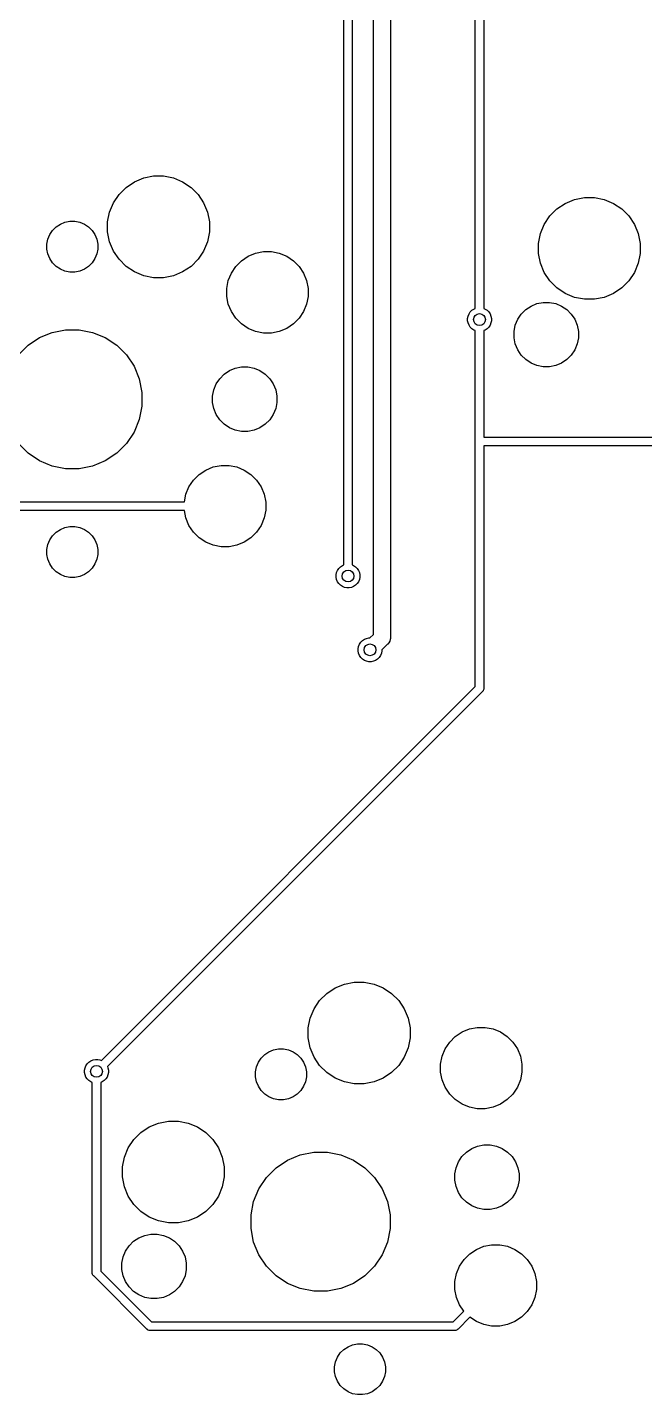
# Model space of a CAD drawing. Extents: x 70 to 347, y -163 to -55.
# Drawn here: x 102.33 to 120.53, y -153.88 to -113.57 of the extents above; entities that cross this region are included whole.
import ezdxf

# ---------------------------------------------------------------- set-up
doc = ezdxf.new("R2010")
doc.units = 0
doc.layers.add('BLACK', color=7, linetype='CONTINUOUS')

msp = doc.modelspace()

# ---------------------------------------------------------------- linework, layer by layer
at = {"layer": 'BLACK', "linetype": 'CONTINUOUS'}
for p, q in [((111.658, -129.421), (111.658, -79.4502)), ((111.908, -79.4046), (111.908, -129.421)), ((112.53, -131.469), (112.53, -83.6661)), ((113.03, -83.7574), (113.03, -131.561)), ((115.534, -121.86), (115.534, -106.775)), ((115.784, -106.856), (115.784, -121.86)), ((105.487, -118.127), (105.76, -118.014)), ((105.76, -118.014), (106.05, -117.956)), ((106.05, -117.956), (106.345, -117.956)), ((106.345, -117.956), (106.635, -118.014)), ((106.635, -118.014), (106.908, -118.127)), ((105.032, -118.5), (105.241, -118.291)), ((105.241, -118.291), (105.487, -118.127)), ((106.908, -118.127), (107.154, -118.291)), ((107.154, -118.291), (107.363, -118.5)), ((104.755, -119.019), (104.868, -118.746)), ((104.868, -118.746), (105.032, -118.5)), ((107.363, -118.5), (107.527, -118.746)), ((107.527, -118.746), (107.64, -119.019)), ((117.941, -118.926), (118.187, -118.762)), ((118.187, -118.762), (118.46, -118.649)), ((118.46, -118.649), (118.75, -118.591)), ((118.75, -118.591), (119.045, -118.591)), ((119.045, -118.591), (119.335, -118.649)), ((119.335, -118.649), (119.608, -118.762)), ((119.608, -118.762), (119.854, -118.926)), ((103.439, -119.315), (103.584, -119.286)), ((103.584, -119.286), (103.731, -119.286)), ((103.731, -119.286), (103.876, -119.315)), ((104.697, -119.308), (104.755, -119.019)), ((107.64, -119.019), (107.697, -119.308)), ((117.568, -119.381), (117.732, -119.135)), ((117.732, -119.135), (117.941, -118.926)), ((119.854, -118.926), (120.063, -119.135)), ((120.063, -119.135), (120.227, -119.381)), ((102.936, -119.817), (102.993, -119.681)), ((102.993, -119.681), (103.075, -119.558)), ((103.075, -119.558), (103.179, -119.454)), ((103.179, -119.454), (103.302, -119.372)), ((103.302, -119.372), (103.439, -119.315)), ((103.876, -119.315), (104.013, -119.372)), ((104.013, -119.372), (104.135, -119.454)), ((104.135, -119.454), (104.24, -119.558)), ((104.24, -119.558), (104.322, -119.681)), ((104.322, -119.681), (104.379, -119.817)), ((104.697, -119.604), (104.697, -119.308)), ((104.755, -119.894), (104.697, -119.604)), ((107.697, -119.604), (107.64, -119.894)), ((107.697, -119.308), (107.697, -119.604)), ((117.397, -119.943), (117.455, -119.654)), ((117.455, -119.654), (117.568, -119.381)), ((120.227, -119.381), (120.34, -119.654)), ((120.34, -119.654), (120.397, -119.943)), ((102.907, -119.962), (102.936, -119.817)), ((102.907, -120.11), (102.907, -119.962)), ((104.379, -119.817), (104.407, -119.962)), ((104.407, -119.962), (104.407, -120.11)), ((104.868, -120.167), (104.755, -119.894)), ((107.64, -119.894), (107.527, -120.167)), ((117.397, -120.239), (117.397, -119.943)), ((120.397, -119.943), (120.397, -120.239)), ((102.936, -120.255), (102.907, -120.11)), ((102.993, -120.391), (102.936, -120.255)), ((103.075, -120.514), (102.993, -120.391)), ((104.322, -120.391), (104.24, -120.514)), ((104.379, -120.255), (104.322, -120.391)), ((104.407, -120.11), (104.379, -120.255)), ((105.032, -120.412), (104.868, -120.167)), ((105.241, -120.621), (105.032, -120.412)), ((107.363, -120.412), (107.154, -120.621)), ((107.527, -120.167), (107.363, -120.412)), ((108.475, -120.621), (108.642, -120.454)), ((108.642, -120.454), (108.839, -120.323)), ((108.839, -120.323), (109.057, -120.232)), ((109.057, -120.232), (109.289, -120.186)), ((109.289, -120.186), (109.526, -120.186)), ((109.526, -120.186), (109.757, -120.232)), ((109.757, -120.232), (109.976, -120.323)), ((109.976, -120.323), (110.172, -120.454)), ((110.172, -120.454), (110.339, -120.621)), ((117.455, -120.529), (117.397, -120.239)), ((120.397, -120.239), (120.34, -120.529)), ((103.179, -120.619), (103.075, -120.514)), ((103.302, -120.701), (103.179, -120.619)), ((103.439, -120.757), (103.302, -120.701)), ((103.584, -120.786), (103.439, -120.757)), ((103.731, -120.786), (103.584, -120.786)), ((103.876, -120.757), (103.731, -120.786)), ((104.013, -120.701), (103.876, -120.757)), ((104.135, -120.619), (104.013, -120.701)), ((104.24, -120.514), (104.135, -120.619)), ((105.487, -120.785), (105.241, -120.621)), ((105.76, -120.899), (105.487, -120.785)), ((106.05, -120.956), (105.76, -120.899)), ((106.635, -120.899), (106.345, -120.956)), ((106.908, -120.785), (106.635, -120.899)), ((107.154, -120.621), (106.908, -120.785)), ((108.254, -121.036), (108.344, -120.818)), ((108.344, -120.818), (108.475, -120.621)), ((110.339, -120.621), (110.471, -120.818)), ((110.471, -120.818), (110.561, -121.036)), ((117.568, -120.802), (117.455, -120.529)), ((117.732, -121.047), (117.568, -120.802)), ((120.227, -120.802), (120.063, -121.047)), ((120.34, -120.529), (120.227, -120.802)), ((106.345, -120.956), (106.05, -120.956)), ((108.207, -121.268), (108.254, -121.036)), ((108.207, -121.504), (108.207, -121.268)), ((110.561, -121.036), (110.607, -121.268)), ((110.607, -121.268), (110.607, -121.504)), ((117.941, -121.256), (117.732, -121.047)), ((118.187, -121.42), (117.941, -121.256)), ((119.854, -121.256), (119.608, -121.42)), ((120.063, -121.047), (119.854, -121.256)), ((108.254, -121.736), (108.207, -121.504)), ((110.607, -121.504), (110.561, -121.736)), ((117.35, -121.718), (117.534, -121.681)), ((117.534, -121.681), (117.721, -121.681)), ((117.721, -121.681), (117.904, -121.718)), ((118.46, -121.534), (118.187, -121.42)), ((118.75, -121.591), (118.46, -121.534)), ((119.045, -121.591), (118.75, -121.591)), ((119.335, -121.534), (119.045, -121.591)), ((119.608, -121.42), (119.335, -121.534)), ((108.344, -121.955), (108.254, -121.736)), ((108.475, -122.151), (108.344, -121.955)), ((110.471, -121.955), (110.339, -122.151)), ((110.561, -121.736), (110.471, -121.955)), ((115.309, -122.152), (115.322, -122.085)), ((115.322, -122.085), (115.349, -122.021)), ((115.349, -122.021), (115.387, -121.964)), ((115.387, -121.964), (115.436, -121.915)), ((115.436, -121.915), (115.493, -121.877)), ((115.493, -121.877), (115.534, -121.86)), ((115.784, -121.86), (115.825, -121.877)), ((115.825, -121.877), (115.882, -121.915)), ((115.882, -121.915), (115.931, -121.964)), ((115.931, -121.964), (115.969, -122.021)), ((115.969, -122.021), (115.995, -122.085)), ((115.995, -122.085), (116.009, -122.152)), ((116.786, -122.181), (116.889, -122.026)), ((116.889, -122.026), (117.022, -121.893)), ((117.022, -121.893), (117.177, -121.789)), ((117.177, -121.789), (117.35, -121.718)), ((117.904, -121.718), (118.077, -121.789)), ((118.077, -121.789), (118.233, -121.893)), ((118.233, -121.893), (118.365, -122.026)), ((118.365, -122.026), (118.469, -122.181)), ((103.059, -122.565), (103.455, -122.486)), ((103.455, -122.486), (103.859, -122.486)), ((103.859, -122.486), (104.255, -122.565)), ((108.642, -122.318), (108.475, -122.151)), ((108.839, -122.45), (108.642, -122.318)), ((109.057, -122.54), (108.839, -122.45)), ((109.976, -122.45), (109.757, -122.54)), ((110.172, -122.318), (109.976, -122.45)), ((110.339, -122.151), (110.172, -122.318)), ((115.309, -122.221), (115.309, -122.152)), ((115.322, -122.289), (115.309, -122.221)), ((115.349, -122.352), (115.322, -122.289)), ((115.387, -122.41), (115.349, -122.352)), ((115.436, -122.459), (115.387, -122.41)), ((115.493, -122.497), (115.436, -122.459)), ((115.534, -122.514), (115.493, -122.497)), ((115.534, -125.813), (115.534, -122.514)), ((115.825, -122.497), (115.784, -122.514)), ((115.784, -122.514), (115.784, -125.656)), ((115.882, -122.459), (115.825, -122.497)), ((115.931, -122.41), (115.882, -122.459)), ((115.969, -122.352), (115.931, -122.41)), ((115.995, -122.289), (115.969, -122.352)), ((116.009, -122.221), (115.995, -122.289)), ((116.009, -122.152), (116.009, -122.221)), ((116.677, -122.538), (116.714, -122.354)), ((116.714, -122.354), (116.786, -122.181)), ((118.469, -122.181), (118.541, -122.354)), ((118.541, -122.354), (118.577, -122.538)), ((102.351, -122.944), (102.686, -122.72)), ((102.686, -122.72), (103.059, -122.565)), ((104.255, -122.565), (104.628, -122.72)), ((104.628, -122.72), (104.964, -122.944)), ((109.289, -122.586), (109.057, -122.54)), ((109.526, -122.586), (109.289, -122.586)), ((109.757, -122.54), (109.526, -122.586)), ((116.677, -122.725), (116.677, -122.538)), ((116.714, -122.908), (116.677, -122.725)), ((116.786, -123.081), (116.714, -122.908)), ((118.541, -122.908), (118.469, -123.081)), ((118.577, -122.725), (118.541, -122.908)), ((118.577, -122.538), (118.577, -122.725)), ((102.065, -123.229), (102.351, -122.944)), ((104.964, -122.944), (105.25, -123.229)), ((105.25, -123.229), (105.474, -123.565)), ((116.889, -123.237), (116.786, -123.081)), ((117.022, -123.369), (116.889, -123.237)), ((118.365, -123.237), (118.233, -123.369)), ((118.469, -123.081), (118.365, -123.237)), ((105.474, -123.565), (105.629, -123.938)), ((108.132, -123.798), (108.287, -123.694)), ((108.287, -123.694), (108.46, -123.623)), ((108.46, -123.623), (108.644, -123.586)), ((108.644, -123.586), (108.831, -123.586)), ((108.831, -123.586), (109.014, -123.623)), ((109.014, -123.623), (109.187, -123.694)), ((109.187, -123.694), (109.343, -123.798)), ((117.177, -123.473), (117.022, -123.369)), ((117.35, -123.545), (117.177, -123.473)), ((117.534, -123.581), (117.35, -123.545)), ((117.721, -123.581), (117.534, -123.581)), ((117.904, -123.545), (117.721, -123.581)), ((118.077, -123.473), (117.904, -123.545)), ((118.233, -123.369), (118.077, -123.473)), ((105.629, -123.938), (105.707, -124.334)), ((107.824, -124.259), (107.896, -124.086)), ((107.896, -124.086), (107.999, -123.931)), ((107.999, -123.931), (108.132, -123.798)), ((109.343, -123.798), (109.475, -123.931)), ((109.475, -123.931), (109.579, -124.086)), ((109.579, -124.086), (109.651, -124.259)), ((105.707, -124.334), (105.707, -124.738)), ((107.787, -124.443), (107.824, -124.259)), ((107.787, -124.63), (107.787, -124.443)), ((109.651, -124.259), (109.687, -124.443)), ((109.687, -124.443), (109.687, -124.63)), ((105.707, -124.738), (105.629, -125.134)), ((107.824, -124.813), (107.787, -124.63)), ((107.896, -124.986), (107.824, -124.813)), ((109.651, -124.813), (109.579, -124.986)), ((109.687, -124.63), (109.651, -124.813)), ((105.629, -125.134), (105.474, -125.507)), ((107.999, -125.142), (107.896, -124.986)), ((108.132, -125.274), (107.999, -125.142)), ((108.287, -125.378), (108.132, -125.274)), ((109.343, -125.274), (109.187, -125.378)), ((109.475, -125.142), (109.343, -125.274)), ((109.579, -124.986), (109.475, -125.142)), ((105.474, -125.507), (105.25, -125.843)), ((108.46, -125.45), (108.287, -125.378)), ((108.644, -125.486), (108.46, -125.45)), ((108.831, -125.486), (108.644, -125.486)), ((109.014, -125.45), (108.831, -125.486)), ((109.187, -125.378), (109.014, -125.45)), ((115.784, -125.656), (126.009, -125.656)), ((102.351, -126.129), (102.065, -125.843)), ((102.686, -126.353), (102.351, -126.129)), ((104.964, -126.129), (104.628, -126.353)), ((105.25, -125.843), (104.964, -126.129)), ((115.533, -125.819), (115.534, -125.813)), ((115.534, -125.825), (115.533, -125.819)), ((115.534, -125.813), (115.534, -125.813)), ((115.534, -125.813), (115.534, -125.813)), ((115.534, -133.006), (115.534, -125.825)), ((126.009, -125.906), (115.784, -125.906)), ((115.784, -125.906), (115.784, -133.052)), ((103.059, -126.507), (102.686, -126.353)), ((103.455, -126.586), (103.059, -126.507)), ((104.255, -126.507), (103.859, -126.586)), ((104.628, -126.353), (104.255, -126.507)), ((107.589, -126.623), (107.807, -126.532)), ((107.807, -126.532), (108.039, -126.486)), ((108.039, -126.486), (108.276, -126.486)), ((108.276, -126.486), (108.507, -126.532)), ((108.507, -126.532), (108.726, -126.623)), ((103.859, -126.586), (103.455, -126.586)), ((107.094, -127.118), (107.225, -126.921)), ((107.225, -126.921), (107.392, -126.754)), ((107.392, -126.754), (107.589, -126.623)), ((108.726, -126.623), (108.922, -126.754)), ((108.922, -126.754), (109.089, -126.921)), ((109.089, -126.921), (109.221, -127.118)), ((106.959, -127.561), (107.004, -127.336)), ((107.004, -127.336), (107.094, -127.118)), ((109.221, -127.118), (109.311, -127.336)), ((109.311, -127.336), (109.357, -127.568)), ((98.3214, -127.561), (106.959, -127.561)), ((109.357, -127.568), (109.357, -127.804)), ((106.959, -127.811), (98.3214, -127.811)), ((107.004, -128.036), (106.959, -127.811)), ((107.094, -128.255), (107.004, -128.036)), ((109.311, -128.036), (109.221, -128.255)), ((109.357, -127.804), (109.311, -128.036)), ((102.993, -128.681), (103.075, -128.558)), ((103.075, -128.558), (103.179, -128.454)), ((103.179, -128.454), (103.302, -128.372)), ((103.302, -128.372), (103.439, -128.315)), ((103.439, -128.315), (103.584, -128.286)), ((103.584, -128.286), (103.731, -128.286)), ((103.731, -128.286), (103.876, -128.315)), ((103.876, -128.315), (104.013, -128.372)), ((104.013, -128.372), (104.135, -128.454)), ((104.135, -128.454), (104.24, -128.558)), ((104.24, -128.558), (104.322, -128.681)), ((107.225, -128.451), (107.094, -128.255)), ((107.392, -128.618), (107.225, -128.451)), ((109.089, -128.451), (108.922, -128.618)), ((109.221, -128.255), (109.089, -128.451)), ((102.907, -128.962), (102.936, -128.817)), ((102.907, -129.11), (102.907, -128.962)), ((102.936, -128.817), (102.993, -128.681)), ((104.322, -128.681), (104.379, -128.817)), ((104.379, -128.817), (104.407, -128.962)), ((104.407, -128.962), (104.407, -129.11)), ((107.589, -128.75), (107.392, -128.618)), ((107.807, -128.84), (107.589, -128.75)), ((108.039, -128.886), (107.807, -128.84)), ((108.276, -128.886), (108.039, -128.886)), ((108.507, -128.84), (108.276, -128.886)), ((108.726, -128.75), (108.507, -128.84)), ((108.922, -128.618), (108.726, -128.75)), ((102.936, -129.255), (102.907, -129.11)), ((102.993, -129.391), (102.936, -129.255)), ((104.379, -129.255), (104.322, -129.391)), ((104.407, -129.11), (104.379, -129.255)), ((103.075, -129.514), (102.993, -129.391)), ((103.179, -129.619), (103.075, -129.514)), ((103.302, -129.701), (103.179, -129.619)), ((103.439, -129.757), (103.302, -129.701)), ((103.584, -129.786), (103.439, -129.757)), ((103.876, -129.757), (103.731, -129.786)), ((104.013, -129.701), (103.876, -129.757)), ((104.135, -129.619), (104.013, -129.701)), ((104.24, -129.514), (104.135, -129.619)), ((104.322, -129.391), (104.24, -129.514)), ((111.433, -129.714), (111.446, -129.646)), ((111.433, -129.783), (111.433, -129.714)), ((111.446, -129.646), (111.472, -129.583)), ((111.472, -129.583), (111.511, -129.525)), ((111.511, -129.525), (111.559, -129.477)), ((111.559, -129.477), (111.617, -129.438)), ((111.617, -129.438), (111.658, -129.421)), ((111.908, -129.421), (111.948, -129.438)), ((111.948, -129.438), (112.006, -129.477)), ((112.006, -129.477), (112.054, -129.525)), ((112.054, -129.525), (112.093, -129.583)), ((112.093, -129.583), (112.119, -129.646)), ((112.119, -129.646), (112.133, -129.714)), ((112.133, -129.714), (112.133, -129.783)), ((103.731, -129.786), (103.584, -129.786)), ((111.446, -129.851), (111.433, -129.783)), ((111.472, -129.914), (111.446, -129.851)), ((111.511, -129.972), (111.472, -129.914)), ((111.559, -130.02), (111.511, -129.972)), ((111.617, -130.059), (111.559, -130.02)), ((111.681, -130.085), (111.617, -130.059)), ((111.748, -130.098), (111.681, -130.085)), ((111.817, -130.098), (111.748, -130.098)), ((111.885, -130.085), (111.817, -130.098)), ((111.948, -130.059), (111.885, -130.085)), ((112.006, -130.02), (111.948, -130.059)), ((112.054, -129.972), (112.006, -130.02)), ((112.093, -129.914), (112.054, -129.972)), ((112.119, -129.851), (112.093, -129.914)), ((112.133, -129.783), (112.119, -129.851)), ((112.093, -131.821), (112.12, -131.757)), ((112.12, -131.757), (112.158, -131.7)), ((112.158, -131.7), (112.207, -131.651)), ((112.207, -131.651), (112.264, -131.613)), ((112.264, -131.613), (112.328, -131.586)), ((112.328, -131.586), (112.396, -131.573)), ((112.396, -131.573), (112.426, -131.573)), ((112.426, -131.573), (112.53, -131.469)), ((112.948, -131.758), (112.78, -131.927)), ((112.958, -131.751), (112.948, -131.758)), ((112.989, -131.713), (112.958, -131.751)), ((113.012, -131.669), (112.989, -131.713)), ((113.026, -131.622), (113.012, -131.669)), ((113.03, -131.585), (113.026, -131.622)), ((113.03, -131.561), (113.031, -131.573)), ((113.031, -131.573), (113.03, -131.585)), ((113.03, -131.585), (113.03, -131.585)), ((112.08, -131.889), (112.093, -131.821)), ((112.08, -131.957), (112.08, -131.889)), ((112.093, -132.025), (112.08, -131.957)), ((112.12, -132.089), (112.093, -132.025)), ((112.158, -132.146), (112.12, -132.089)), ((112.207, -132.195), (112.158, -132.146)), ((112.702, -132.146), (112.653, -132.195)), ((112.74, -132.089), (112.702, -132.146)), ((112.767, -132.025), (112.74, -132.089)), ((112.78, -131.957), (112.767, -132.025)), ((112.78, -131.927), (112.78, -131.957)), ((112.264, -132.233), (112.207, -132.195)), ((112.328, -132.26), (112.264, -132.233)), ((112.396, -132.273), (112.328, -132.26)), ((112.464, -132.273), (112.396, -132.273)), ((112.532, -132.26), (112.464, -132.273)), ((112.596, -132.233), (112.532, -132.26)), ((112.653, -132.195), (112.596, -132.233)), ((104.511, -144.029), (115.534, -133.006)), ((115.743, -133.151), (104.688, -144.205)), ((115.748, -133.147), (115.743, -133.151)), ((115.752, -133.142), (115.748, -133.147)), ((115.763, -133.128), (115.752, -133.142)), ((115.752, -133.142), (115.752, -133.142)), ((115.766, -133.122), (115.763, -133.128)), ((115.775, -133.106), (115.766, -133.122)), ((115.782, -133.082), (115.775, -133.106)), ((115.784, -133.064), (115.782, -133.082)), ((115.784, -133.052), (115.784, -133.058)), ((115.784, -133.058), (115.784, -133.064)), ((115.784, -133.064), (115.784, -133.064)), ((111.401, -141.887), (111.674, -141.774)), ((111.674, -141.774), (111.964, -141.716)), ((111.964, -141.716), (112.259, -141.716)), ((112.259, -141.716), (112.549, -141.774)), ((112.549, -141.774), (112.822, -141.887)), ((110.782, -142.506), (110.946, -142.26)), ((110.946, -142.26), (111.155, -142.051)), ((111.155, -142.051), (111.401, -141.887)), ((112.822, -141.887), (113.067, -142.051)), ((113.067, -142.051), (113.276, -142.26)), ((113.276, -142.26), (113.441, -142.506)), ((110.669, -142.779), (110.782, -142.506)), ((113.441, -142.506), (113.554, -142.779)), ((110.611, -143.068), (110.669, -142.779)), ((110.611, -143.364), (110.611, -143.068)), ((113.554, -142.779), (113.611, -143.068)), ((113.611, -143.068), (113.611, -143.364)), ((115.361, -143.096), (115.593, -143.05)), ((115.593, -143.05), (115.83, -143.05)), ((115.83, -143.05), (116.061, -143.096)), ((110.669, -143.654), (110.611, -143.364)), ((113.611, -143.364), (113.554, -143.654)), ((114.779, -143.485), (114.946, -143.318)), ((114.946, -143.318), (115.143, -143.186)), ((115.143, -143.186), (115.361, -143.096)), ((116.061, -143.096), (116.28, -143.186)), ((116.28, -143.186), (116.476, -143.318)), ((116.476, -143.318), (116.643, -143.485)), ((109.225, -143.956), (109.33, -143.851)), ((109.33, -143.851), (109.453, -143.769)), ((109.453, -143.769), (109.589, -143.713)), ((109.589, -143.713), (109.734, -143.684)), ((109.734, -143.684), (109.882, -143.684)), ((109.882, -143.684), (110.027, -143.713)), ((110.027, -143.713), (110.163, -143.769)), ((110.163, -143.769), (110.286, -143.851)), ((110.286, -143.851), (110.39, -143.956)), ((110.782, -143.927), (110.669, -143.654)), ((113.554, -143.654), (113.441, -143.927)), ((114.558, -143.9), (114.648, -143.681)), ((114.648, -143.681), (114.779, -143.485)), ((116.643, -143.485), (116.775, -143.681)), ((116.775, -143.681), (116.865, -143.9)), ((104.019, -144.314), (104.032, -144.246)), ((104.032, -144.246), (104.058, -144.182)), ((104.058, -144.182), (104.097, -144.125)), ((104.097, -144.125), (104.145, -144.076)), ((104.145, -144.076), (104.203, -144.038)), ((104.203, -144.038), (104.267, -144.012)), ((104.267, -144.012), (104.334, -143.998)), ((104.334, -143.998), (104.403, -143.998)), ((104.403, -143.998), (104.471, -144.012)), ((104.471, -144.012), (104.511, -144.029)), ((104.688, -144.205), (104.705, -144.246)), ((104.705, -144.246), (104.719, -144.314)), ((109.058, -144.36), (109.087, -144.215)), ((109.087, -144.215), (109.143, -144.079)), ((109.143, -144.079), (109.225, -143.956)), ((110.39, -143.956), (110.473, -144.079)), ((110.473, -144.079), (110.529, -144.215)), ((110.529, -144.215), (110.558, -144.36)), ((110.946, -144.172), (110.782, -143.927)), ((111.155, -144.381), (110.946, -144.172)), ((113.276, -144.172), (113.067, -144.381)), ((113.441, -143.927), (113.276, -144.172)), ((114.511, -144.131), (114.558, -143.9)), ((114.511, -144.368), (114.511, -144.131)), ((116.865, -143.9), (116.911, -144.131)), ((116.911, -144.131), (116.911, -144.368)), ((104.019, -144.383), (104.019, -144.314)), ((104.032, -144.45), (104.019, -144.383)), ((104.058, -144.514), (104.032, -144.45)), ((104.097, -144.571), (104.058, -144.514)), ((104.145, -144.62), (104.097, -144.571)), ((104.203, -144.658), (104.145, -144.62)), ((104.244, -144.675), (104.203, -144.658)), ((104.244, -150.279), (104.244, -144.675)), ((104.534, -144.658), (104.494, -144.675)), ((104.494, -144.675), (104.494, -150.233)), ((104.592, -144.62), (104.534, -144.658)), ((104.64, -144.571), (104.592, -144.62)), ((104.679, -144.514), (104.64, -144.571)), ((104.705, -144.45), (104.679, -144.514)), ((104.719, -144.383), (104.705, -144.45)), ((104.719, -144.314), (104.719, -144.383)), ((109.058, -144.508), (109.058, -144.36)), ((109.087, -144.653), (109.058, -144.508)), ((109.143, -144.789), (109.087, -144.653)), ((110.529, -144.653), (110.473, -144.789)), ((110.558, -144.508), (110.529, -144.653)), ((110.558, -144.36), (110.558, -144.508)), ((111.401, -144.545), (111.155, -144.381)), ((111.674, -144.659), (111.401, -144.545)), ((111.964, -144.716), (111.674, -144.659)), ((112.549, -144.659), (112.259, -144.716)), ((112.822, -144.545), (112.549, -144.659)), ((113.067, -144.381), (112.822, -144.545)), ((114.558, -144.6), (114.511, -144.368)), ((114.648, -144.818), (114.558, -144.6)), ((116.865, -144.6), (116.775, -144.818)), ((116.911, -144.368), (116.865, -144.6)), ((109.225, -144.912), (109.143, -144.789)), ((109.33, -145.016), (109.225, -144.912)), ((109.453, -145.098), (109.33, -145.016)), ((110.286, -145.016), (110.163, -145.098)), ((110.39, -144.912), (110.286, -145.016)), ((110.473, -144.789), (110.39, -144.912)), ((112.259, -144.716), (111.964, -144.716)), ((114.779, -145.015), (114.648, -144.818)), ((114.946, -145.182), (114.779, -145.015)), ((116.643, -145.015), (116.476, -145.182)), ((116.775, -144.818), (116.643, -145.015)), ((109.589, -145.155), (109.453, -145.098)), ((109.734, -145.184), (109.589, -145.155)), ((109.882, -145.184), (109.734, -145.184)), ((110.027, -145.155), (109.882, -145.184)), ((110.163, -145.098), (110.027, -145.155)), ((115.143, -145.313), (114.946, -145.182)), ((115.361, -145.404), (115.143, -145.313)), ((115.593, -145.45), (115.361, -145.404)), ((115.83, -145.45), (115.593, -145.45)), ((116.061, -145.404), (115.83, -145.45)), ((116.28, -145.313), (116.061, -145.404)), ((116.476, -145.182), (116.28, -145.313)), ((105.925, -145.984), (106.197, -145.871)), ((106.197, -145.871), (106.487, -145.813)), ((106.487, -145.813), (106.783, -145.813)), ((106.783, -145.813), (107.073, -145.871)), ((107.073, -145.871), (107.346, -145.984)), ((105.47, -146.357), (105.679, -146.148)), ((105.679, -146.148), (105.925, -145.984)), ((107.346, -145.984), (107.591, -146.148)), ((107.591, -146.148), (107.8, -146.357)), ((105.193, -146.876), (105.306, -146.603)), ((105.306, -146.603), (105.47, -146.357)), ((107.8, -146.357), (107.964, -146.603)), ((107.964, -146.603), (108.077, -146.876)), ((115.274, -146.728), (115.43, -146.624)), ((115.43, -146.624), (115.602, -146.552)), ((115.602, -146.552), (115.786, -146.516)), ((115.786, -146.516), (115.973, -146.516)), ((115.973, -146.516), (116.157, -146.552)), ((116.157, -146.552), (116.329, -146.624)), ((116.329, -146.624), (116.485, -146.728)), ((105.135, -147.165), (105.193, -146.876)), ((108.077, -146.876), (108.135, -147.165)), ((109.666, -147.188), (110.002, -146.964)), ((110.002, -146.964), (110.375, -146.809)), ((110.375, -146.809), (110.771, -146.731)), ((110.771, -146.731), (111.175, -146.731)), ((111.175, -146.731), (111.571, -146.809)), ((111.571, -146.809), (111.944, -146.964)), ((111.944, -146.964), (112.279, -147.188)), ((114.966, -147.189), (115.038, -147.016)), ((115.038, -147.016), (115.142, -146.86)), ((115.142, -146.86), (115.274, -146.728)), ((116.485, -146.728), (116.617, -146.86)), ((116.617, -146.86), (116.721, -147.016)), ((116.721, -147.016), (116.793, -147.189)), ((105.135, -147.461), (105.135, -147.165)), ((105.193, -147.751), (105.135, -147.461)), ((108.135, -147.461), (108.077, -147.751)), ((108.135, -147.165), (108.135, -147.461)), ((109.156, -147.809), (109.38, -147.474)), ((109.38, -147.474), (109.666, -147.188)), ((112.279, -147.188), (112.565, -147.474)), ((112.565, -147.474), (112.789, -147.809)), ((114.929, -147.372), (114.966, -147.189)), ((114.929, -147.559), (114.929, -147.372)), ((116.793, -147.189), (116.829, -147.372)), ((116.829, -147.372), (116.829, -147.559)), ((105.306, -148.024), (105.193, -147.751)), ((108.077, -147.751), (107.964, -148.024)), ((109.001, -148.183), (109.156, -147.809)), ((112.789, -147.809), (112.944, -148.183)), ((114.966, -147.743), (114.929, -147.559)), ((115.038, -147.916), (114.966, -147.743)), ((116.793, -147.743), (116.721, -147.916)), ((116.829, -147.559), (116.793, -147.743)), ((105.47, -148.269), (105.306, -148.024)), ((105.679, -148.478), (105.47, -148.269)), ((107.8, -148.269), (107.591, -148.478)), ((107.964, -148.024), (107.8, -148.269)), ((108.923, -148.579), (109.001, -148.183)), ((112.944, -148.183), (113.023, -148.579)), ((115.142, -148.071), (115.038, -147.916)), ((115.274, -148.204), (115.142, -148.071)), ((115.43, -148.308), (115.274, -148.204)), ((115.602, -148.379), (115.43, -148.308)), ((116.329, -148.308), (116.157, -148.379)), ((116.485, -148.204), (116.329, -148.308)), ((116.617, -148.071), (116.485, -148.204)), ((116.721, -147.916), (116.617, -148.071)), ((105.925, -148.642), (105.679, -148.478)), ((106.197, -148.756), (105.925, -148.642)), ((107.346, -148.642), (107.073, -148.756)), ((107.591, -148.478), (107.346, -148.642)), ((108.923, -148.982), (108.923, -148.579)), ((113.023, -148.579), (113.023, -148.982)), ((115.786, -148.416), (115.602, -148.379)), ((115.973, -148.416), (115.786, -148.416)), ((116.157, -148.379), (115.973, -148.416)), ((106.487, -148.813), (106.197, -148.756)), ((106.783, -148.813), (106.487, -148.813)), ((107.073, -148.756), (106.783, -148.813)), ((109.001, -149.378), (108.923, -148.982)), ((113.023, -148.982), (112.944, -149.378)), ((105.224, -149.645), (105.328, -149.49)), ((105.328, -149.49), (105.46, -149.357)), ((105.46, -149.357), (105.616, -149.253)), ((105.616, -149.253), (105.789, -149.182)), ((105.789, -149.182), (105.972, -149.145)), ((105.972, -149.145), (106.159, -149.145)), ((106.159, -149.145), (106.343, -149.182)), ((106.343, -149.182), (106.516, -149.253)), ((106.516, -149.253), (106.671, -149.357)), ((106.671, -149.357), (106.804, -149.49)), ((106.804, -149.49), (106.908, -149.645)), ((109.156, -149.752), (109.001, -149.378)), ((112.944, -149.378), (112.789, -149.752)), ((115.566, -149.595), (115.785, -149.505)), ((115.785, -149.505), (116.016, -149.458)), ((116.016, -149.458), (116.253, -149.458)), ((116.253, -149.458), (116.485, -149.505)), ((116.485, -149.505), (116.703, -149.595)), ((105.116, -150.002), (105.152, -149.818)), ((105.152, -149.818), (105.224, -149.645)), ((106.908, -149.645), (106.979, -149.818)), ((106.979, -149.818), (107.016, -150.002)), ((109.38, -150.087), (109.156, -149.752)), ((112.789, -149.752), (112.565, -150.087)), ((115.071, -150.09), (115.202, -149.894)), ((115.202, -149.894), (115.37, -149.726)), ((115.37, -149.726), (115.566, -149.595)), ((116.703, -149.595), (116.899, -149.726)), ((116.899, -149.726), (117.067, -149.894)), ((117.067, -149.894), (117.198, -150.09)), ((104.243, -150.285), (104.244, -150.279)), ((104.244, -150.291), (104.243, -150.285)), ((104.245, -150.31), (104.244, -150.291)), ((104.244, -150.291), (104.244, -150.291)), ((104.253, -150.333), (104.245, -150.31)), ((104.494, -150.233), (105.994, -151.733)), ((105.116, -150.189), (105.116, -150.002)), ((105.152, -150.372), (105.116, -150.189)), ((107.016, -150.189), (106.979, -150.372)), ((107.016, -150.002), (107.016, -150.189)), ((109.666, -150.373), (109.38, -150.087)), ((112.565, -150.087), (112.279, -150.373)), ((114.935, -150.54), (114.981, -150.308)), ((114.981, -150.308), (115.071, -150.09)), ((117.198, -150.09), (117.288, -150.308)), ((117.288, -150.308), (117.335, -150.54)), ((104.264, -150.355), (104.253, -150.333)), ((104.28, -150.374), (104.264, -150.355)), ((104.285, -150.378), (104.28, -150.374)), ((105.849, -151.943), (104.285, -150.378)), ((105.224, -150.545), (105.152, -150.372)), ((105.328, -150.701), (105.224, -150.545)), ((105.46, -150.833), (105.328, -150.701)), ((106.804, -150.701), (106.671, -150.833)), ((106.908, -150.545), (106.804, -150.701)), ((106.979, -150.372), (106.908, -150.545)), ((110.002, -150.597), (109.666, -150.373)), ((110.375, -150.752), (110.002, -150.597)), ((111.944, -150.597), (111.571, -150.752)), ((112.279, -150.373), (111.944, -150.597)), ((114.935, -150.777), (114.935, -150.54)), ((117.335, -150.54), (117.335, -150.777)), ((105.616, -150.937), (105.46, -150.833)), ((105.789, -151.009), (105.616, -150.937)), ((105.972, -151.045), (105.789, -151.009)), ((106.159, -151.045), (105.972, -151.045)), ((106.343, -151.009), (106.159, -151.045)), ((106.516, -150.937), (106.343, -151.009)), ((106.671, -150.833), (106.516, -150.937)), ((110.771, -150.831), (110.375, -150.752)), ((111.175, -150.831), (110.771, -150.831)), ((111.571, -150.752), (111.175, -150.831)), ((114.981, -151.009), (114.935, -150.777)), ((115.071, -151.227), (114.981, -151.009)), ((117.288, -151.009), (117.198, -151.227)), ((117.335, -150.777), (117.288, -151.009)), ((114.883, -151.733), (115.199, -151.418)), ((115.199, -151.418), (115.071, -151.227)), ((117.067, -151.423), (116.899, -151.591)), ((117.198, -151.227), (117.067, -151.423)), ((105.994, -151.733), (114.883, -151.733)), ((115.375, -151.594), (115.027, -151.943)), ((115.566, -151.722), (115.375, -151.594)), ((115.785, -151.812), (115.566, -151.722)), ((116.016, -151.858), (115.785, -151.812)), ((116.253, -151.858), (116.016, -151.858)), ((116.485, -151.812), (116.253, -151.858)), ((116.703, -151.722), (116.485, -151.812)), ((116.899, -151.591), (116.703, -151.722)), ((105.853, -151.947), (105.849, -151.943)), ((105.858, -151.951), (105.853, -151.947)), ((105.87, -151.961), (105.858, -151.951)), ((105.858, -151.951), (105.858, -151.951)), ((105.872, -151.963), (105.87, -151.961)), ((105.894, -151.975), (105.872, -151.963)), ((105.917, -151.982), (105.894, -151.975)), ((105.936, -151.983), (105.917, -151.982)), ((105.942, -151.984), (105.936, -151.983)), ((105.936, -151.983), (105.936, -151.983)), ((105.948, -151.983), (105.942, -151.984)), ((114.928, -151.983), (105.948, -151.983)), ((114.935, -151.984), (114.928, -151.983)), ((114.941, -151.983), (114.935, -151.984)), ((114.959, -151.982), (114.941, -151.983)), ((114.941, -151.983), (114.941, -151.983)), ((114.983, -151.975), (114.959, -151.982)), ((115.004, -151.963), (114.983, -151.975)), ((115.023, -151.947), (115.004, -151.963)), ((115.027, -151.943), (115.023, -151.947)), ((111.473, -152.772), (111.555, -152.649)), ((111.555, -152.649), (111.659, -152.545)), ((111.659, -152.545), (111.782, -152.463)), ((111.782, -152.463), (111.919, -152.406)), ((111.919, -152.406), (112.063, -152.377)), ((112.063, -152.377), (112.211, -152.377)), ((112.211, -152.377), (112.356, -152.406)), ((112.356, -152.406), (112.493, -152.463)), ((112.493, -152.463), (112.615, -152.545)), ((112.615, -152.545), (112.72, -152.649)), ((112.72, -152.649), (112.802, -152.772)), ((111.387, -153.053), (111.416, -152.908)), ((111.387, -153.201), (111.387, -153.053)), ((111.416, -152.908), (111.473, -152.772)), ((112.802, -152.772), (112.858, -152.908)), ((112.858, -152.908), (112.887, -153.053)), ((112.887, -153.053), (112.887, -153.201)), ((111.416, -153.346), (111.387, -153.201)), ((111.473, -153.482), (111.416, -153.346)), ((111.555, -153.605), (111.473, -153.482)), ((112.802, -153.482), (112.72, -153.605)), ((112.858, -153.346), (112.802, -153.482)), ((112.887, -153.201), (112.858, -153.346)), ((111.659, -153.71), (111.555, -153.605)), ((111.782, -153.792), (111.659, -153.71)), ((111.919, -153.848), (111.782, -153.792)), ((112.063, -153.877), (111.919, -153.848)), ((112.211, -153.877), (112.063, -153.877)), ((112.356, -153.848), (112.211, -153.877)), ((112.493, -153.792), (112.356, -153.848)), ((112.615, -153.71), (112.493, -153.792)), ((112.72, -153.605), (112.615, -153.71))]:
    msp.add_line(p, q, dxfattribs=at)
at = {"layer": 'BLACK'}
for centre in [(115.659, -122.187), (111.783, -129.748), (112.43, -131.923), (104.369, -144.348)]:
    msp.add_circle(centre, 0.175, dxfattribs=at)

doc.saveas('drawing.dxf')
